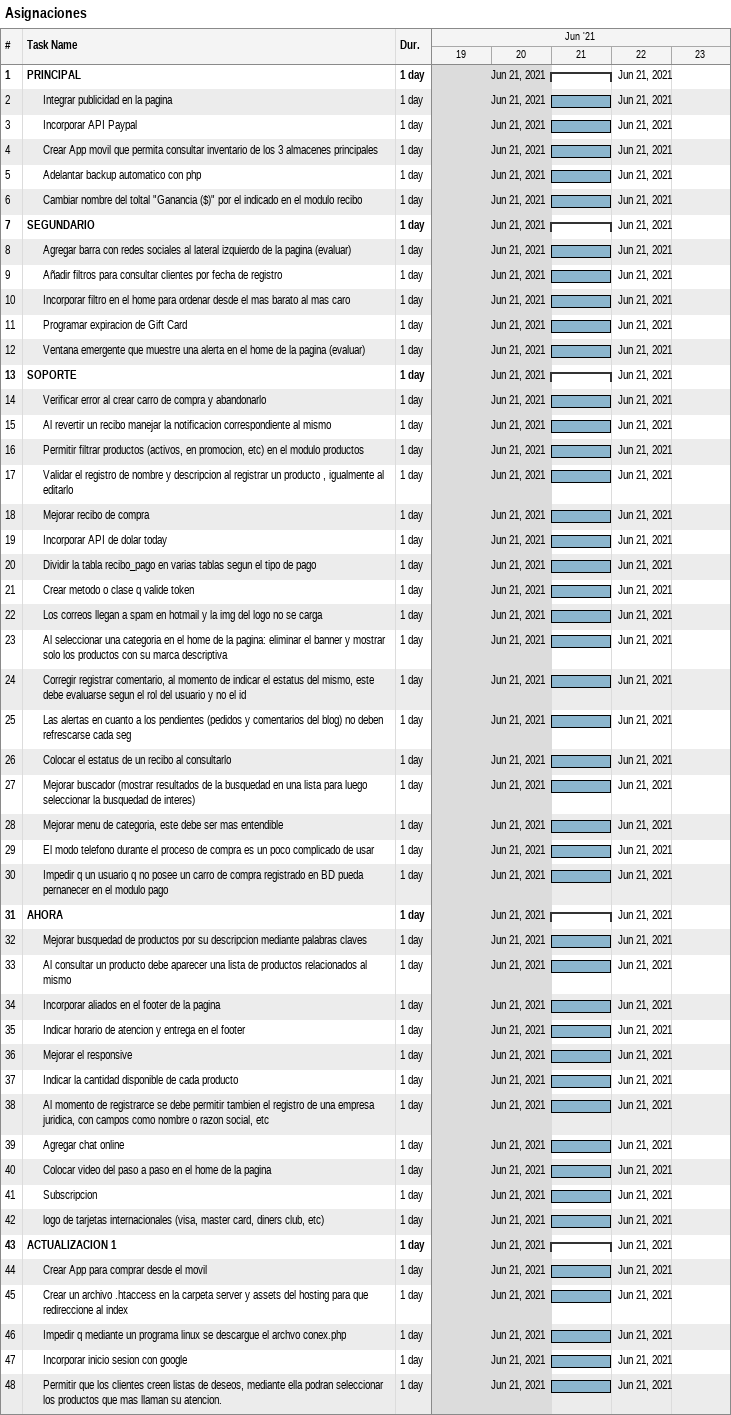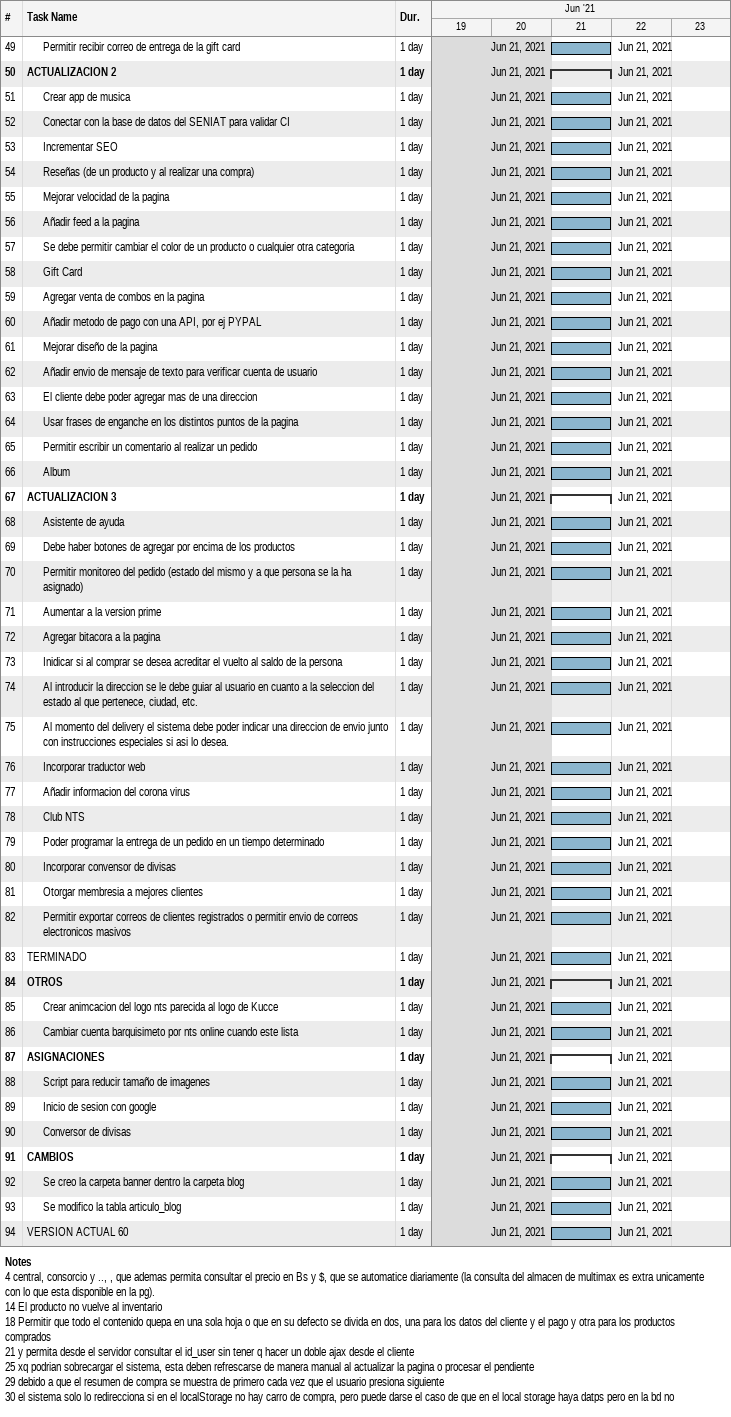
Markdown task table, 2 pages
Asignaciones

| ID | Level | Task | Duration | Start | Finish |
|---|---|---|---|---|---|
| 1 | 1 | **PRINCIPAL** | 1d | 2021-06-21 | 2021-06-21 |
| 2 | 2 | Integrar publicidad en la pagina | 1d | 2021-06-21 | 2021-06-21 |
| 3 | 2 | Incorporar API Paypal | 1d | 2021-06-21 | 2021-06-21 |
| 4 | 2 | Crear App movil que permita consultar inventario de los 3 almacenes principales | 1d | 2021-06-21 | 2021-06-21 |
| 5 | 2 | Adelantar backup automatico con php | 1d | 2021-06-21 | 2021-06-21 |
| 6 | 2 | Cambiar nombre del toltal "Ganancia ($)" por el indicado en el modulo recibo | 1d | 2021-06-21 | 2021-06-21 |
| 7 | 1 | **SEGUNDARIO** | 1d | 2021-06-21 | 2021-06-21 |
| 8 | 2 | Agregar barra con redes sociales al lateral izquierdo de la pagina (evaluar) | 1d | 2021-06-21 | 2021-06-21 |
| 9 | 2 | Añadir filtros para consultar clientes por fecha de registro | 1d | 2021-06-21 | 2021-06-21 |
| 10 | 2 | Incorporar filtro en el home para ordenar desde el mas barato al mas caro | 1d | 2021-06-21 | 2021-06-21 |
| 11 | 2 | Programar expiracion de Gift Card | 1d | 2021-06-21 | 2021-06-21 |
| 12 | 2 | Ventana emergente que muestre una alerta en el home de la pagina (evaluar) | 1d | 2021-06-21 | 2021-06-21 |
| 13 | 1 | **SOPORTE** | 1d | 2021-06-21 | 2021-06-21 |
| 14 | 2 | Verificar error al crear carro de compra y abandonarlo | 1d | 2021-06-21 | 2021-06-21 |
| 15 | 2 | Al revertir un recibo manejar la notificacion correspondiente al mismo | 1d | 2021-06-21 | 2021-06-21 |
| 16 | 2 | Permitir filtrar productos (activos, en promocion, etc) en el modulo productos | 1d | 2021-06-21 | 2021-06-21 |
| 17 | 2 | Validar el registro de nombre y descripcion al registrar un producto , igualmente al editarlo | 1d | 2021-06-21 | 2021-06-21 |
| 18 | 2 | Mejorar recibo de compra | 1d | 2021-06-21 | 2021-06-21 |
| 19 | 2 | Incorporar API de dolar today | 1d | 2021-06-21 | 2021-06-21 |
| 20 | 2 | Dividir la tabla recibo_pago en varias tablas segun el tipo de pago | 1d | 2021-06-21 | 2021-06-21 |
| 21 | 2 | Crear metodo o clase q valide token | 1d | 2021-06-21 | 2021-06-21 |
| 22 | 2 | Los correos llegan a spam en hotmail y la img del logo no se carga | 1d | 2021-06-21 | 2021-06-21 |
| 23 | 2 | Al seleccionar una categoria en el home de la pagina: eliminar el banner y mostrar solo los productos con su marca descriptiva | 1d | 2021-06-21 | 2021-06-21 |
| 24 | 2 | Corregir registrar comentario, al momento de indicar el estatus del mismo, este debe evaluarse segun el rol del usuario y no el id | 1d | 2021-06-21 | 2021-06-21 |
| 25 | 2 | Las alertas en cuanto a los pendientes (pedidos y comentarios del blog) no deben refrescarse cada seg | 1d | 2021-06-21 | 2021-06-21 |
| 26 | 2 | Colocar el estatus de un recibo al consultarlo | 1d | 2021-06-21 | 2021-06-21 |
| 27 | 2 | Mejorar buscador (mostrar resultados de la busquedad en una lista para luego seleccionar la busquedad de interes) | 1d | 2021-06-21 | 2021-06-21 |
| 28 | 2 | Mejorar menu de categoria, este debe ser mas entendible | 1d | 2021-06-21 | 2021-06-21 |
| 29 | 2 | El modo telefono durante el proceso de compra es un poco complicado de usar | 1d | 2021-06-21 | 2021-06-21 |
| 30 | 2 | Impedir q un usuario q no posee un carro de compra registrado en BD pueda pernanecer en el modulo pago | 1d | 2021-06-21 | 2021-06-21 |
| 31 | 1 | **AHORA** | 1d | 2021-06-21 | 2021-06-21 |
| 32 | 2 | Mejorar busquedad de productos por su descripcion mediante palabras claves | 1d | 2021-06-21 | 2021-06-21 |
| 33 | 2 | Al consultar un producto debe aparecer una lista de productos relacionados al mismo | 1d | 2021-06-21 | 2021-06-21 |
| 34 | 2 | Incorporar aliados en el footer de la pagina | 1d | 2021-06-21 | 2021-06-21 |
| 35 | 2 | Indicar horario de atencion y entrega en el footer | 1d | 2021-06-21 | 2021-06-21 |
| 36 | 2 | Mejorar el responsive | 1d | 2021-06-21 | 2021-06-21 |
| 37 | 2 | Indicar la cantidad disponible de cada producto | 1d | 2021-06-21 | 2021-06-21 |
| 38 | 2 | Al momento de registrarce se debe permitir tambien el registro de una empresa juridica, con campos como nombre o razon social, etc | 1d | 2021-06-21 | 2021-06-21 |
| 39 | 2 | Agregar chat online | 1d | 2021-06-21 | 2021-06-21 |
| 40 | 2 | Colocar video del paso a paso en el home de la pagina | 1d | 2021-06-21 | 2021-06-21 |
| 41 | 2 | Subscripcion | 1d | 2021-06-21 | 2021-06-21 |
| 42 | 2 | logo de tarjetas internacionales (visa, master card, diners club, etc) | 1d | 2021-06-21 | 2021-06-21 |
| 43 | 1 | **ACTUALIZACION 1** | 1d | 2021-06-21 | 2021-06-21 |
| 44 | 2 | Crear App para comprar desde el movil | 1d | 2021-06-21 | 2021-06-21 |
| 45 | 2 | Crear un archivo .htaccess en la carpeta server y assets del hosting para que redireccione al index | 1d | 2021-06-21 | 2021-06-21 |
| 46 | 2 | Impedir q mediante un programa linux se descargue el archvo conex.php | 1d | 2021-06-21 | 2021-06-21 |
| 47 | 2 | Incorporar inicio sesion con google | 1d | 2021-06-21 | 2021-06-21 |
| 48 | 2 | Permitir que los clientes creen listas de deseos, mediante ella podran seleccionar los productos que mas llaman su atencion. | 1d | 2021-06-21 | 2021-06-21 |
| 49 | 2 | Permitir recibir correo de entrega de la gift card | 1d | 2021-06-21 | 2021-06-21 |
| 50 | 1 | **ACTUALIZACION 2** | 1d | 2021-06-21 | 2021-06-21 |
| 51 | 2 | Crear app de musica | 1d | 2021-06-21 | 2021-06-21 |
| 52 | 2 | Conectar con la base de datos del SENIAT para validar CI | 1d | 2021-06-21 | 2021-06-21 |
| 53 | 2 | Incrementar SEO | 1d | 2021-06-21 | 2021-06-21 |
| 54 | 2 | Reseñas (de un producto y al realizar una compra) | 1d | 2021-06-21 | 2021-06-21 |
| 55 | 2 | Mejorar velocidad de la pagina | 1d | 2021-06-21 | 2021-06-21 |
| 56 | 2 | Añadir feed a la pagina | 1d | 2021-06-21 | 2021-06-21 |
| 57 | 2 | Se debe permitir cambiar el color de un producto o cualquier otra categoria | 1d | 2021-06-21 | 2021-06-21 |
| 58 | 2 | Gift Card | 1d | 2021-06-21 | 2021-06-21 |
| 59 | 2 | Agregar venta de combos en la pagina | 1d | 2021-06-21 | 2021-06-21 |
| 60 | 2 | Añadir metodo de pago con una API, por ej PYPAL | 1d | 2021-06-21 | 2021-06-21 |
| 61 | 2 | Mejorar diseño de la pagina | 1d | 2021-06-21 | 2021-06-21 |
| 62 | 2 | Añadir envio de mensaje de texto para verificar cuenta de usuario | 1d | 2021-06-21 | 2021-06-21 |
| 63 | 2 | El cliente debe poder agregar mas de una direccion | 1d | 2021-06-21 | 2021-06-21 |
| 64 | 2 | Usar frases de enganche en los distintos puntos de la pagina | 1d | 2021-06-21 | 2021-06-21 |
| 65 | 2 | Permitir escribir un comentario al realizar un pedido | 1d | 2021-06-21 | 2021-06-21 |
| 66 | 2 | Album | 1d | 2021-06-21 | 2021-06-21 |
| 67 | 1 | **ACTUALIZACION 3** | 1d | 2021-06-21 | 2021-06-21 |
| 68 | 2 | Asistente de ayuda | 1d | 2021-06-21 | 2021-06-21 |
| 69 | 2 | Debe haber botones de agregar por encima de los productos | 1d | 2021-06-21 | 2021-06-21 |
| 70 | 2 | Permitir monitoreo del pedido (estado del mismo y a que persona se la ha asignado) | 1d | 2021-06-21 | 2021-06-21 |
| 71 | 2 | Aumentar a la version prime | 1d | 2021-06-21 | 2021-06-21 |
| 72 | 2 | Agregar bitacora a la pagina | 1d | 2021-06-21 | 2021-06-21 |
| 73 | 2 | Inidicar si al comprar se desea acreditar el vuelto al saldo de la persona | 1d | 2021-06-21 | 2021-06-21 |
| 74 | 2 | Al introducir la direccion se le debe guiar al usuario en cuanto a la seleccion del estado al que pertenece, ciudad, etc. | 1d | 2021-06-21 | 2021-06-21 |
| 75 | 2 | Al momento del delivery el sistema debe poder indicar una direccion de envio junto con instrucciones especiales si asi lo desea. | 1d | 2021-06-21 | 2021-06-21 |
| 76 | 2 | Incorporar traductor web | 1d | 2021-06-21 | 2021-06-21 |
| 77 | 2 | Añadir informacion del corona virus | 1d | 2021-06-21 | 2021-06-21 |
| 78 | 2 | Club NTS | 1d | 2021-06-21 | 2021-06-21 |
| 79 | 2 | Poder programar la entrega de un pedido en un tiempo determinado | 1d | 2021-06-21 | 2021-06-21 |
| 80 | 2 | Incorporar convensor de divisas | 1d | 2021-06-21 | 2021-06-21 |
| 81 | 2 | Otorgar membresia a mejores clientes | 1d | 2021-06-21 | 2021-06-21 |
| 82 | 2 | Permitir exportar correos de clientes registrados o permitir envio de correos electronicos masivos | 1d | 2021-06-21 | 2021-06-21 |
| 83 | 1 | TERMINADO | 1d | 2021-06-21 | 2021-06-21 |
| 84 | 1 | **OTROS** | 1d | 2021-06-21 | 2021-06-21 |
| 85 | 2 | Crear animcacion del logo nts parecida al logo de Kucce | 1d | 2021-06-21 | 2021-06-21 |
| 86 | 2 | Cambiar cuenta barquisimeto por nts online cuando este lista | 1d | 2021-06-21 | 2021-06-21 |
| 87 | 1 | **ASIGNACIONES** | 1d | 2021-06-21 | 2021-06-21 |
| 88 | 2 | Script para reducir tamaño de imagenes | 1d | 2021-06-21 | 2021-06-21 |
| 89 | 2 | Inicio de sesion con google | 1d | 2021-06-21 | 2021-06-21 |
| 90 | 2 | Conversor de divisas | 1d | 2021-06-21 | 2021-06-21 |
| 91 | 1 | **CAMBIOS** | 1d | 2021-06-21 | 2021-06-21 |
| 92 | 2 | Se creo la carpeta banner dentro la carpeta blog | 1d | 2021-06-21 | 2021-06-21 |
| 93 | 2 | Se modifico la tabla articulo_blog | 1d | 2021-06-21 | 2021-06-21 |
| 94 | 1 | VERSION ACTUAL 60 | 1d | 2021-06-21 | 2021-06-21 |

Notes
- 4: central, consorcio y .., , que ademas permita consultar el precio en Bs y $, que se automatice diariamente (la consulta del almacen de multimax es extra unicamente con lo que esta disponible en la pg).
- 14: El producto no vuelve al inventario
- 18: Permitir que todo el contenido quepa en una sola hoja o que en su defecto se divida en dos, una para los datos del cliente y el pago y otra para los productos comprados
- 21: y permita desde el servidor consultar el id_user sin tener q hacer un doble ajax desde el cliente
- 25: xq podrian sobrecargar el sistema, esta deben refrescarse de manera manual al actualizar la pagina o procesar el pendiente
- 29: debido a que el resumen de compra se muestra de primero cada vez que el usuario presiona siguiente
- 30: el sistema solo lo redirecciona si en el localStorage no hay carro de compra, pero puede darse el caso de que en el local storage haya datps pero en la bd no
